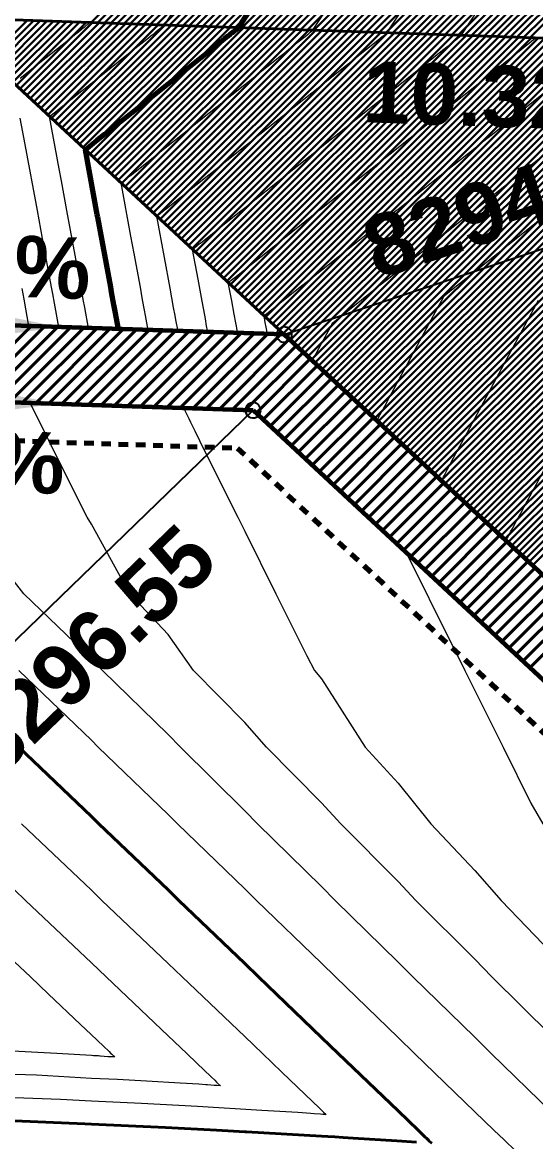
# Model space of a CAD drawing. Extents: x 2799052 to 2815686, y 1319509 to 1336143.
# Drawn here: x 2807509 to 2807515.69, y 1327789.5 to 1327804.1 of the extents above; entities that cross this region are included whole.
import ezdxf

# ---------------------------------------------------------------- set-up
doc = ezdxf.new("R2010")
doc.units = 0
doc.header["$LTSCALE"] = 0.5
doc.header["$MEASUREMENT"] = 0
doc.linetypes.add('HIDDEN', pattern=[0.375, 0.25, -0.125])
for name, color, linetype, lineweight in [('C-PRKG-CONC', 2, 'Continuous', 40), ('C-Road-Asph-Hach', 110, 'Continuous', 30), ('C-Strm-Foun-Dran', 6, 'HIDDEN', 70), ('C-Topo-Cont-10th', 8, 'Continuous', 13), ('C-TOPO-CONT-1FT', 7, 'Continuous', 40), ('C-TOPO-CONT-5FT', 6, 'Continuous', 70), ('C-TOPO-SLOP', 1, 'Continuous', 25), ('C-TOPO-SPOT', 2, 'Continuous', 25), ('C-WALL', 6, 'Continuous', 60), ('C-Wall-Hach', 130, 'Continuous', 40)]:
    doc.layers.add(name, color=color, linetype=linetype, lineweight=lineweight)
doc.layers.add('C-Road-Asph-Hach-Bdry', color=64, linetype='Continuous', lineweight=25, plot=False)
doc.layers.add('C-TOPO-USER', color=40, linetype='Continuous')
doc.styles.add('Swiss 721 BT', font='swissb.ttf', dxfattribs={"height": 2})

msp = doc.modelspace()

# ---------------------------------------------------------------- linework, layer by layer
at = {"color": 0, "linetype": 'ByBlock'}
for centre, start, end in [((2807512.411, 1327800.026, 8294.443), 316.3162, 136.3162), ((2807512.411, 1327800.026, 8294.443), 136.3162, 316.3162), ((2807512.003, 1327799.039, 8296.555), 356.5536, 176.5536), ((2807512.003, 1327799.039, 8296.555), 176.5536, 356.5536)]:
    msp.add_arc(centre, 0.1, start, end, dxfattribs=at)
at = {"layer": 'C-PRKG-CONC'}
for p, q in [((2807526.593, 1327786.827), (2807507.963, 1327804.165)), ((2807507.963, 1327804.165), (2807522.998, 1327803.644))]:
    msp.add_line(p, q, dxfattribs=at)
at = {"layer": 'C-Road-Asph-Hach', "linetype": 'Continuous'}
for p, q in [((2807509.891, 1327804.098), (2807520.129, 1327814.337)), ((2807509.976, 1327804.095), (2807520.163, 1327814.282)), ((2807510.062, 1327804.092), (2807520.197, 1327814.227)), ((2807510.147, 1327804.09), (2807520.23, 1327814.173)), ((2807510.233, 1327804.087), (2807520.264, 1327814.118)), ((2807510.318, 1327804.084), (2807520.298, 1327814.063)), ((2807510.403, 1327804.081), (2807520.331, 1327814.008)), ((2807510.489, 1327804.078), (2807520.365, 1327813.954)), ((2807510.574, 1327804.075), (2807520.398, 1327813.899)), ((2807510.66, 1327804.072), (2807520.432, 1327813.844)), ((2807510.745, 1327804.069), (2807520.466, 1327813.789)), ((2807510.831, 1327804.066), (2807520.499, 1327813.735)), ((2807510.916, 1327804.063), (2807520.533, 1327813.68)), ((2807511.001, 1327804.06), (2807520.567, 1327813.625)), ((2807511.087, 1327804.057), (2807520.6, 1327813.57)), ((2807511.172, 1327804.054), (2807520.634, 1327813.516)), ((2807511.258, 1327804.051), (2807520.668, 1327813.461)), ((2807511.343, 1327804.048), (2807520.701, 1327813.406)), ((2807511.428, 1327804.045), (2807520.735, 1327813.351)), ((2807511.514, 1327804.042), (2807520.768, 1327813.297)), ((2807511.599, 1327804.039), (2807520.802, 1327813.242)), ((2807511.685, 1327804.036), (2807520.836, 1327813.187)), ((2807511.77, 1327804.033), (2807520.869, 1327813.132)), ((2807511.856, 1327804.03), (2807520.903, 1327813.078)), ((2807511.941, 1327804.027), (2807520.937, 1327813.023)), ((2807512.026, 1327804.024), (2807520.97, 1327812.968)), ((2807512.112, 1327804.021), (2807521.004, 1327812.913)), ((2807512.197, 1327804.018), (2807521.038, 1327812.859)), ((2807512.283, 1327804.015), (2807521.071, 1327812.804)), ((2807512.368, 1327804.012), (2807521.105, 1327812.749)), ((2807512.454, 1327804.01), (2807521.139, 1327812.694)), ((2807512.539, 1327804.007), (2807521.172, 1327812.64)), ((2807512.624, 1327804.004), (2807521.206, 1327812.585)), ((2807512.71, 1327804.001), (2807521.239, 1327812.53)), ((2807512.795, 1327803.998), (2807521.273, 1327812.475)), ((2807512.881, 1327803.995), (2807521.307, 1327812.421)), ((2807512.966, 1327803.992), (2807521.34, 1327812.366)), ((2807513.052, 1327803.989), (2807521.374, 1327812.311)), ((2807513.137, 1327803.986), (2807521.408, 1327812.256)), ((2807513.222, 1327803.983), (2807521.441, 1327812.202)), ((2807513.308, 1327803.98), (2807521.475, 1327812.147)), ((2807513.393, 1327803.977), (2807521.509, 1327812.092)), ((2807513.479, 1327803.974), (2807521.542, 1327812.037)), ((2807513.564, 1327803.971), (2807521.576, 1327811.983)), ((2807513.65, 1327803.968), (2807521.609, 1327811.928)), ((2807513.735, 1327803.965), (2807521.643, 1327811.873)), ((2807513.82, 1327803.962), (2807521.677, 1327811.818)), ((2807513.906, 1327803.959), (2807521.71, 1327811.764)), ((2807513.991, 1327803.956), (2807521.744, 1327811.709)), ((2807514.077, 1327803.953), (2807521.778, 1327811.654)), ((2807514.162, 1327803.95), (2807521.811, 1327811.599)), ((2807514.248, 1327803.947), (2807521.845, 1327811.545)), ((2807514.333, 1327803.944), (2807521.879, 1327811.49)), ((2807514.418, 1327803.941), (2807521.912, 1327811.435)), ((2807514.504, 1327803.938), (2807521.946, 1327811.38)), ((2807514.589, 1327803.935), (2807521.98, 1327811.326)), ((2807514.675, 1327803.932), (2807522.013, 1327811.271)), ((2807514.76, 1327803.93), (2807522.047, 1327811.216)), ((2807514.846, 1327803.927), (2807522.08, 1327811.161)), ((2807514.931, 1327803.924), (2807522.114, 1327811.107)), ((2807515.016, 1327803.921), (2807522.148, 1327811.052)), ((2807515.102, 1327803.918), (2807522.181, 1327810.997)), ((2807515.187, 1327803.915), (2807522.215, 1327810.942)), ((2807515.273, 1327803.912), (2807522.249, 1327810.888)), ((2807515.358, 1327803.909), (2807522.282, 1327810.833)), ((2807515.443, 1327803.906), (2807522.316, 1327810.778)), ((2807515.529, 1327803.903), (2807522.35, 1327810.723)), ((2807515.614, 1327803.9), (2807522.383, 1327810.669)), ((2807508.55, 1327803.619), (2807509.058, 1327804.127)), ((2807508.596, 1327803.577), (2807509.144, 1327804.124)), ((2807508.642, 1327803.534), (2807509.229, 1327804.121)), ((2807508.687, 1327803.491), (2807509.314, 1327804.118)), ((2807508.733, 1327803.449), (2807509.4, 1327804.115)), ((2807508.779, 1327803.406), (2807509.485, 1327804.112)), ((2807508.825, 1327803.364), (2807509.571, 1327804.109)), ((2807508.871, 1327803.321), (2807509.656, 1327804.107)), ((2807508.916, 1327803.278), (2807509.741, 1327804.104)), ((2807508.962, 1327803.236), (2807509.827, 1327804.101)), ((2807509.008, 1327803.193), (2807509.912, 1327804.098)), ((2807509.054, 1327803.151), (2807509.998, 1327804.095)), ((2807509.099, 1327803.108), (2807510.083, 1327804.092)), ((2807509.145, 1327803.065), (2807510.169, 1327804.089)), ((2807509.191, 1327803.023), (2807510.254, 1327804.086)), ((2807509.237, 1327802.98), (2807510.339, 1327804.083)), ((2807509.283, 1327802.938), (2807510.425, 1327804.08)), ((2807509.328, 1327802.895), (2807510.51, 1327804.077)), ((2807509.374, 1327802.852), (2807510.596, 1327804.074)), ((2807509.42, 1327802.81), (2807510.681, 1327804.071)), ((2807509.466, 1327802.767), (2807510.767, 1327804.068)), ((2807509.512, 1327802.725), (2807510.852, 1327804.065)), ((2807509.557, 1327802.682), (2807510.937, 1327804.062)), ((2807509.603, 1327802.639), (2807511.023, 1327804.059)), ((2807509.649, 1327802.597), (2807511.108, 1327804.056)), ((2807509.695, 1327802.554), (2807511.194, 1327804.053)), ((2807509.74, 1327802.512), (2807511.279, 1327804.05)), ((2807509.786, 1327802.469), (2807511.365, 1327804.047)), ((2807509.832, 1327802.426), (2807511.45, 1327804.044)), ((2807509.878, 1327802.384), (2807511.535, 1327804.041)), ((2807509.924, 1327802.341), (2807511.621, 1327804.038)), ((2807509.969, 1327802.298), (2807511.706, 1327804.035)), ((2807510.015, 1327802.256), (2807511.792, 1327804.032)), ((2807510.061, 1327802.213), (2807511.877, 1327804.029)), ((2807510.107, 1327802.171), (2807511.963, 1327804.027)), ((2807510.152, 1327802.128), (2807512.048, 1327804.024)), ((2807510.198, 1327802.085), (2807512.133, 1327804.021)), ((2807510.244, 1327802.043), (2807512.219, 1327804.018)), ((2807510.29, 1327802), (2807512.304, 1327804.015)), ((2807510.336, 1327801.958), (2807512.39, 1327804.012)), ((2807510.381, 1327801.915), (2807512.475, 1327804.009)), ((2807510.427, 1327801.872), (2807512.561, 1327804.006)), ((2807510.473, 1327801.83), (2807512.646, 1327804.003)), ((2807510.519, 1327801.787), (2807512.731, 1327804)), ((2807510.564, 1327801.745), (2807512.817, 1327803.997)), ((2807510.61, 1327801.702), (2807512.902, 1327803.994)), ((2807510.656, 1327801.659), (2807512.988, 1327803.991)), ((2807510.702, 1327801.617), (2807513.073, 1327803.988)), ((2807510.748, 1327801.574), (2807513.158, 1327803.985)), ((2807510.793, 1327801.532), (2807513.244, 1327803.982)), ((2807510.839, 1327801.489), (2807513.329, 1327803.979)), ((2807510.885, 1327801.446), (2807513.415, 1327803.976)), ((2807510.931, 1327801.404), (2807513.5, 1327803.973)), ((2807510.977, 1327801.361), (2807513.586, 1327803.97)), ((2807511.022, 1327801.319), (2807513.671, 1327803.967)), ((2807511.068, 1327801.276), (2807513.756, 1327803.964)), ((2807511.114, 1327801.233), (2807513.842, 1327803.961)), ((2807511.16, 1327801.191), (2807513.927, 1327803.958)), ((2807511.205, 1327801.148), (2807514.013, 1327803.955)), ((2807511.251, 1327801.105), (2807514.098, 1327803.952)), ((2807511.297, 1327801.063), (2807514.184, 1327803.95)), ((2807511.343, 1327801.02), (2807514.269, 1327803.947)), ((2807511.389, 1327800.978), (2807514.354, 1327803.944)), ((2807511.434, 1327800.935), (2807514.44, 1327803.941)), ((2807511.48, 1327800.892), (2807514.525, 1327803.938)), ((2807511.526, 1327800.85), (2807514.611, 1327803.935)), ((2807511.572, 1327800.807), (2807514.696, 1327803.932)), ((2807511.617, 1327800.765), (2807514.782, 1327803.929)), ((2807511.663, 1327800.722), (2807514.867, 1327803.926)), ((2807511.709, 1327800.679), (2807514.952, 1327803.923)), ((2807511.755, 1327800.637), (2807515.038, 1327803.92)), ((2807511.801, 1327800.594), (2807515.123, 1327803.917)), ((2807514.504, 1327803.938), (2807514.504, 1327803.938)), ((2807511.846, 1327800.552), (2807515.209, 1327803.914)), ((2807511.892, 1327800.509), (2807515.294, 1327803.911)), ((2807511.938, 1327800.466), (2807515.38, 1327803.908)), ((2807511.984, 1327800.424), (2807515.465, 1327803.905)), ((2807512.029, 1327800.381), (2807515.55, 1327803.902)), ((2807512.075, 1327800.339), (2807515.636, 1327803.899)), ((2807512.121, 1327800.296), (2807515.721, 1327803.896)), ((2807512.167, 1327800.253), (2807515.807, 1327803.893)), ((2807512.213, 1327800.211), (2807515.892, 1327803.89)), ((2807512.258, 1327800.168), (2807515.978, 1327803.887)), ((2807512.304, 1327800.126), (2807516.063, 1327803.884)), ((2807512.35, 1327800.083), (2807516.148, 1327803.881)), ((2807512.396, 1327800.04), (2807516.234, 1327803.878)), ((2807512.442, 1327799.998), (2807516.319, 1327803.875)), ((2807512.487, 1327799.955), (2807516.405, 1327803.872)), ((2807512.533, 1327799.912), (2807516.49, 1327803.87)), ((2807512.579, 1327799.87), (2807516.576, 1327803.867)), ((2807512.625, 1327799.827), (2807516.661, 1327803.864)), ((2807512.67, 1327799.785), (2807516.746, 1327803.861)), ((2807512.716, 1327799.742), (2807516.832, 1327803.858)), ((2807512.762, 1327799.699), (2807516.917, 1327803.855)), ((2807512.808, 1327799.657), (2807517.003, 1327803.852)), ((2807512.854, 1327799.614), (2807517.088, 1327803.849)), ((2807512.899, 1327799.572), (2807517.173, 1327803.846)), ((2807512.945, 1327799.529), (2807517.259, 1327803.843)), ((2807512.991, 1327799.486), (2807517.344, 1327803.84)), ((2807513.037, 1327799.444), (2807517.43, 1327803.837)), ((2807513.082, 1327799.401), (2807517.515, 1327803.834)), ((2807513.128, 1327799.359), (2807517.601, 1327803.831)), ((2807513.174, 1327799.316), (2807517.686, 1327803.828)), ((2807513.22, 1327799.273), (2807517.771, 1327803.825)), ((2807513.266, 1327799.231), (2807517.857, 1327803.822)), ((2807513.311, 1327799.188), (2807517.942, 1327803.819)), ((2807513.357, 1327799.146), (2807518.028, 1327803.816)), ((2807513.403, 1327799.103), (2807518.113, 1327803.813)), ((2807513.449, 1327799.06), (2807518.199, 1327803.81)), ((2807513.494, 1327799.018), (2807518.284, 1327803.807)), ((2807513.54, 1327798.975), (2807518.369, 1327803.804)), ((2807513.586, 1327798.933), (2807518.455, 1327803.801)), ((2807513.632, 1327798.89), (2807518.54, 1327803.798)), ((2807513.678, 1327798.847), (2807518.626, 1327803.795)), ((2807513.723, 1327798.805), (2807518.711, 1327803.792)), ((2807513.769, 1327798.762), (2807518.797, 1327803.79)), ((2807513.815, 1327798.719), (2807518.882, 1327803.787)), ((2807513.861, 1327798.677), (2807518.967, 1327803.784)), ((2807513.907, 1327798.634), (2807519.053, 1327803.781)), ((2807513.952, 1327798.592), (2807519.138, 1327803.778)), ((2807513.998, 1327798.549), (2807519.224, 1327803.775)), ((2807514.044, 1327798.506), (2807519.309, 1327803.772)), ((2807514.09, 1327798.464), (2807519.395, 1327803.769)), ((2807514.135, 1327798.421), (2807519.48, 1327803.766)), ((2807514.181, 1327798.379), (2807519.565, 1327803.763)), ((2807514.227, 1327798.336), (2807519.651, 1327803.76)), ((2807514.273, 1327798.293), (2807519.736, 1327803.757)), ((2807514.319, 1327798.251), (2807519.822, 1327803.754)), ((2807514.364, 1327798.208), (2807519.907, 1327803.751)), ((2807514.41, 1327798.166), (2807519.993, 1327803.748)), ((2807514.456, 1327798.123), (2807520.078, 1327803.745)), ((2807514.502, 1327798.08), (2807520.163, 1327803.742)), ((2807514.547, 1327798.038), (2807520.249, 1327803.739)), ((2807514.593, 1327797.995), (2807520.334, 1327803.736)), ((2807514.639, 1327797.953), (2807520.42, 1327803.733)), ((2807514.685, 1327797.91), (2807520.505, 1327803.73)), ((2807514.731, 1327797.867), (2807520.591, 1327803.727)), ((2807514.776, 1327797.825), (2807520.676, 1327803.724)), ((2807514.822, 1327797.782), (2807520.761, 1327803.721)), ((2807514.868, 1327797.74), (2807520.847, 1327803.718)), ((2807514.914, 1327797.697), (2807520.932, 1327803.715)), ((2807514.959, 1327797.654), (2807521.018, 1327803.712)), ((2807515.005, 1327797.612), (2807521.103, 1327803.71)), ((2807515.051, 1327797.569), (2807521.188, 1327803.707)), ((2807515.097, 1327797.526), (2807521.274, 1327803.704)), ((2807515.143, 1327797.484), (2807521.359, 1327803.701)), ((2807515.188, 1327797.441), (2807521.445, 1327803.698)), ((2807515.234, 1327797.399), (2807521.53, 1327803.695)), ((2807515.28, 1327797.356), (2807521.616, 1327803.692)), ((2807515.326, 1327797.313), (2807521.701, 1327803.689)), ((2807515.372, 1327797.271), (2807521.786, 1327803.686)), ((2807515.417, 1327797.228), (2807521.872, 1327803.683)), ((2807515.463, 1327797.186), (2807521.957, 1327803.68)), ((2807515.509, 1327797.143), (2807522.043, 1327803.677)), ((2807515.555, 1327797.1), (2807522.128, 1327803.674)), ((2807515.6, 1327797.058), (2807522.214, 1327803.671)), ((2807515.646, 1327797.015), (2807522.299, 1327803.668)), ((2807510.931, 1327801.404), (2807510.931, 1327801.404)), ((2807513.861, 1327798.677), (2807513.861, 1327798.677))]:
    msp.add_line(p, q, dxfattribs=at)
at = {"layer": 'C-Road-Asph-Hach-Bdry'}
for p, q in [((2807544.894, 1327769.795), (2807507.963, 1327804.165)), ((2807507.963, 1327804.165), (2807522.998, 1327803.644)), ((2807507.963, 1327804.165), (2807522.998, 1327803.644))]:
    msp.add_line(p, q, dxfattribs=at)
msp.add_circle((2807368.688, 1327825.522), 8317.007, dxfattribs=at)
at = {"layer": 'C-Strm-Foun-Dran'}
for p, q in [((2807504.854, 1327798.779), (2807511.8, 1327798.546)), ((2807511.8, 1327798.546), (2807546.434, 1327766.313))]:
    msp.add_line(p, q, dxfattribs=at)
at = {"layer": 'C-Topo-Cont-10th'}
for points, elevation in [([(2807510.636, 1327800.086), (2807510.602, 1327800.274), (2807510.588, 1327800.346), (2807510.564, 1327800.479), (2807510.534, 1327800.644), (2807510.452, 1327801.086), (2807510.411, 1327801.312), (2807510.283, 1327802.007), (2807510.381, 1327802.085), (2807510.421, 1327802.117), (2807510.895, 1327802.495), (2807510.978, 1327802.561), (2807511.082, 1327802.644), (2807511.535, 1327803.004), (2807511.895, 1327803.291), (2807512.091, 1327803.447), (2807512.337, 1327803.644), (2807512.403, 1327803.696), (2807512.492, 1327803.767), (2807512.558, 1327803.819), (2807512.609, 1327803.86), (2807512.649, 1327803.892), (2807512.681, 1327803.917), (2807512.708, 1327803.939), (2807512.73, 1327803.957), (2807512.75, 1327803.972), (2807512.766, 1327803.985), (2807512.781, 1327803.997), (2807512.782, 1327803.998), (2807512.788, 1327804.007), (2807513.125, 1327804.521)], 8294.9), ([(2807511.025, 1327800.073), (2807510.998, 1327800.219), (2807510.988, 1327800.276), (2807510.968, 1327800.38), (2807510.922, 1327800.633), (2807510.849, 1327801.031), (2807510.749, 1327801.573), (2807510.867, 1327801.667), (2807510.87, 1327801.669), (2807510.895, 1327801.689), (2807511.426, 1327802.113), (2807511.895, 1327802.486), (2807511.983, 1327802.556), (2807512.093, 1327802.644), (2807512.539, 1327802.999), (2807512.895, 1327803.283), (2807513.096, 1327803.443), (2807513.348, 1327803.644), (2807513.402, 1327803.687), (2807513.481, 1327803.75), (2807513.542, 1327803.798), (2807513.59, 1327803.837), (2807513.629, 1327803.868), (2807513.661, 1327803.893), (2807513.688, 1327803.915), (2807513.711, 1327803.933), (2807513.731, 1327803.949), (2807513.749, 1327803.963), (2807513.751, 1327803.965), (2807513.757, 1327803.976), (2807514.162, 1327804.593)], 8294.8), ([(2807511.414, 1327800.06), (2807511.394, 1327800.165), (2807511.387, 1327800.206), (2807511.373, 1327800.281), (2807511.339, 1327800.463), (2807511.287, 1327800.749), (2807511.215, 1327801.139), (2807511.302, 1327801.209), (2807511.318, 1327801.221), (2807511.848, 1327801.644), (2807511.874, 1327801.664), (2807511.895, 1327801.681), (2807512.431, 1327802.108), (2807512.895, 1327802.478), (2807512.987, 1327802.551), (2807513.103, 1327802.644), (2807513.544, 1327802.995), (2807513.895, 1327803.275), (2807514.1, 1327803.438), (2807514.358, 1327803.644), (2807514.405, 1327803.681), (2807514.475, 1327803.737), (2807514.531, 1327803.782), (2807514.577, 1327803.818), (2807514.615, 1327803.848), (2807514.646, 1327803.873), (2807514.673, 1327803.895), (2807514.696, 1327803.913), (2807514.717, 1327803.929), (2807514.719, 1327803.931), (2807514.727, 1327803.944), (2807515.166, 1327804.614)], 8294.7), ([(2807509.859, 1327800.112), (2807509.809, 1327800.382), (2807509.79, 1327800.486), (2807509.761, 1327800.644), (2807509.731, 1327800.808), (2807509.577, 1327801.644), (2807509.505, 1327802.033), (2807509.477, 1327802.19), (2807509.351, 1327802.874), (2807509.41, 1327802.921), (2807509.476, 1327802.974), (2807509.525, 1327803.013), (2807509.895, 1327803.308), (2807510.082, 1327803.457), (2807510.316, 1327803.644), (2807510.422, 1327803.728), (2807510.542, 1327803.823), (2807510.619, 1327803.884), (2807510.672, 1327803.927), (2807510.712, 1327803.958), (2807510.742, 1327803.983), (2807510.766, 1327804.002), (2807510.785, 1327804.017), (2807510.801, 1327804.03), (2807510.815, 1327804.041), (2807510.826, 1327804.05), (2807510.836, 1327804.058), (2807510.845, 1327804.065), (2807510.846, 1327804.065), (2807510.849, 1327804.071), (2807511.051, 1327804.378)], 8295.1), ([(2807508.968, 1327803.374), (2807509.077, 1327803.461), (2807509.306, 1327803.644), (2807509.455, 1327803.762), (2807509.596, 1327803.875), (2807509.676, 1327803.938), (2807509.727, 1327803.979), (2807509.762, 1327804.007), (2807509.788, 1327804.028), (2807509.808, 1327804.044), (2807509.824, 1327804.057), (2807509.837, 1327804.067), (2807509.848, 1327804.075), (2807509.857, 1327804.082), (2807509.864, 1327804.089), (2807509.871, 1327804.094), (2807509.877, 1327804.098), (2807509.877, 1327804.099), (2807509.88, 1327804.103)], 8295.2), ([(2807511.802, 1327800.047), (2807511.79, 1327800.111), (2807511.786, 1327800.136), (2807511.777, 1327800.182), (2807511.757, 1327800.293), (2807511.725, 1327800.467), (2807511.681, 1327800.706), (2807511.734, 1327800.748), (2807511.766, 1327800.773), (2807511.895, 1327800.876), (2807512.322, 1327801.216), (2807512.858, 1327801.644), (2807512.879, 1327801.66), (2807512.895, 1327801.673), (2807513.435, 1327802.103), (2807513.895, 1327802.47), (2807513.992, 1327802.547), (2807514.113, 1327802.644), (2807514.548, 1327802.99), (2807514.895, 1327803.266), (2807515.105, 1327803.434), (2807515.369, 1327803.644), (2807515.409, 1327803.676), (2807515.473, 1327803.727), (2807515.525, 1327803.768), (2807515.568, 1327803.802), (2807515.604, 1327803.831), (2807515.635, 1327803.856), (2807515.662, 1327803.877), (2807515.685, 1327803.895), (2807515.687, 1327803.897), (2807515.696, 1327803.912)], 8294.6), ([(2807512.191, 1327800.034), (2807512.187, 1327800.057), (2807512.185, 1327800.066), (2807512.182, 1327800.082), (2807512.174, 1327800.123), (2807512.163, 1327800.186), (2807512.147, 1327800.272), (2807512.166, 1327800.287), (2807512.182, 1327800.3), (2807512.614, 1327800.644), (2807512.77, 1327800.768), (2807512.895, 1327800.868), (2807513.327, 1327801.212), (2807513.869, 1327801.644), (2807513.883, 1327801.655), (2807513.895, 1327801.664), (2807514.44, 1327802.099), (2807514.895, 1327802.461), (2807514.997, 1327802.542), (2807515.124, 1327802.644), (2807515.553, 1327802.986), (2807515.895, 1327803.258)], 8294.5), ([(2807509.47, 1327800.125), (2807509.413, 1327800.436), (2807509.391, 1327800.557), (2807509.375, 1327800.644), (2807509.258, 1327801.281), (2807509.191, 1327801.644), (2807509.032, 1327802.506), (2807508.968, 1327802.853)], 8295.2), ([(2807512.776, 1327799.686), (2807512.781, 1327799.695), (2807512.782, 1327799.698), (2807512.795, 1327799.722), (2807512.892, 1327799.902), (2807513.017, 1327800.134), (2807513.031, 1327800.16), (2807513.041, 1327800.179), (2807513.048, 1327800.185), (2807513.328, 1327800.408), (2807513.624, 1327800.644), (2807513.775, 1327800.764), (2807513.895, 1327800.859), (2807514.331, 1327801.207), (2807514.879, 1327801.644), (2807514.888, 1327801.651), (2807514.895, 1327801.656), (2807515.445, 1327802.094), (2807515.895, 1327802.453)], 8294.4), ([(2807513.617, 1327798.903), (2807513.633, 1327798.932), (2807513.638, 1327798.942), (2807513.653, 1327798.97), (2807513.657, 1327798.977), (2807513.662, 1327798.986), (2807513.669, 1327798.999), (2807513.679, 1327799.017), (2807513.694, 1327799.045), (2807513.72, 1327799.094), (2807513.778, 1327799.202), (2807513.974, 1327799.565), (2807514.016, 1327799.644), (2807514.061, 1327799.726), (2807514.413, 1327800.381), (2807514.461, 1327800.469), (2807514.494, 1327800.532), (2807514.517, 1327800.55), (2807514.635, 1327800.644), (2807514.78, 1327800.759), (2807514.895, 1327800.851), (2807515.89, 1327801.644)], 8294.3), ([(2807509.082, 1327800.138), (2807509.017, 1327800.49), (2807508.992, 1327800.627)], 8295.3), ([(2807514.459, 1327798.12), (2807514.485, 1327798.17), (2807514.494, 1327798.185), (2807514.507, 1327798.21), (2807514.516, 1327798.226), (2807514.526, 1327798.245), (2807514.541, 1327798.272), (2807514.561, 1327798.311), (2807514.593, 1327798.37), (2807514.649, 1327798.474), (2807514.773, 1327798.704), (2807514.795, 1327798.744), (2807514.895, 1327798.93), (2807515.145, 1327799.394), (2807515.279, 1327799.644), (2807515.727, 1327800.476)], 8294.2), ([(2807517.895, 1327788.905), (2807517.135, 1327789.644), (2807516.895, 1327789.884), (2807516.121, 1327790.644), (2807515.895, 1327790.874), (2807515.118, 1327791.644), (2807514.895, 1327791.875), (2807514.128, 1327792.644), (2807513.895, 1327792.889), (2807513.15, 1327793.644), (2807512.895, 1327793.916), (2807512.18, 1327794.644), (2807511.895, 1327794.964), (2807511.227, 1327795.644), (2807510.895, 1327796.115), (2807510.396, 1327796.644), (2807509.895, 1327797.553), (2807509.839, 1327797.644), (2807509.784, 1327797.755), (2807509.342, 1327798.644), (2807509.315, 1327798.697), (2807509.096, 1327799.137)], 8296.7), ([(2807511.095, 1327799.07), (2807511.164, 1327798.932), (2807511.187, 1327798.886), (2807511.245, 1327798.769), (2807511.307, 1327798.644), (2807511.715, 1327797.823), (2807511.805, 1327797.644), (2807511.895, 1327797.462), (2807512.302, 1327796.644), (2807512.705, 1327795.833), (2807512.805, 1327795.644), (2807512.895, 1327795.535), (2807513.465, 1327794.644), (2807513.895, 1327794.175), (2807514.321, 1327793.644), (2807514.895, 1327793.033), (2807515.238, 1327792.644), (2807515.895, 1327791.959), (2807516.182, 1327791.644), (2807516.895, 1327790.918), (2807517.152, 1327790.644), (2807517.895, 1327789.901), (2807518.144, 1327789.644), (2807518.895, 1327788.905)], 8296.6), ([(2807515.3, 1327797.337), (2807515.338, 1327797.407), (2807515.35, 1327797.429), (2807515.362, 1327797.451), (2807515.374, 1327797.474), (2807515.39, 1327797.505), (2807515.413, 1327797.546), (2807515.444, 1327797.604), (2807515.493, 1327797.695), (2807515.579, 1327797.854), (2807515.616, 1327797.923), (2807515.895, 1327798.442)], 8294.1), ([(2807514.001, 1327797.181), (2807514.013, 1327797.156), (2807514.583, 1327796.01), (2807514.637, 1327795.902), (2807514.765, 1327795.644), (2807514.895, 1327795.383), (2807515.263, 1327794.644), (2807515.627, 1327793.912), (2807515.782, 1327793.644), (2807515.895, 1327793.508), (2807516.487, 1327792.644), (2807516.895, 1327792.185), (2807517.329, 1327791.644), (2807517.895, 1327791.033), (2807518.23, 1327790.644), (2807518.895, 1327789.955), (2807519.177, 1327789.644), (2807519.895, 1327788.921)], 8296.5), ([(2807516.393, 1327789.395), (2807516.137, 1327789.644), (2807515.895, 1327789.881), (2807515.11, 1327790.644), (2807514.895, 1327790.857), (2807514.089, 1327791.644), (2807513.895, 1327791.838), (2807513.074, 1327792.644), (2807512.895, 1327792.824), (2807512.063, 1327793.644), (2807511.895, 1327793.814), (2807511.056, 1327794.644), (2807510.895, 1327794.806), (2807510.042, 1327795.644), (2807509.895, 1327795.796), (2807509.015, 1327796.644), (2807508.895, 1327796.802)], 8296.8), ([(2807515.583, 1327789.222), (2807515.276, 1327789.517), (2807515.145, 1327789.644), (2807514.895, 1327789.886), (2807514.109, 1327790.644), (2807513.895, 1327790.853), (2807513.077, 1327791.644), (2807512.895, 1327791.822), (2807512.047, 1327792.644), (2807511.895, 1327792.793), (2807511.017, 1327793.644), (2807510.895, 1327793.765), (2807509.986, 1327794.644), (2807509.895, 1327794.733), (2807508.951, 1327795.644)], 8296.9), ([(2807508.983, 1327793.644), (2807509.895, 1327792.776), (2807510.033, 1327792.644), (2807510.895, 1327791.821), (2807511.079, 1327791.644), (2807511.895, 1327790.865), (2807512.125, 1327790.644), (2807512.377, 1327790.403), (2807512.783, 1327790.014), (2807512.863, 1327789.939), (2807512.883, 1327789.92), (2807512.91, 1327789.892), (2807512.921, 1327789.881), (2807512.956, 1327789.85), (2807512.913, 1327789.851), (2807512.881, 1327789.853), (2807512.802, 1327789.859), (2807512.759, 1327789.862), (2807512.587, 1327789.874), (2807512.116, 1327789.903), (2807511.277, 1327789.953), (2807510.547, 1327789.991), (2807509.895, 1327790.022), (2807509.494, 1327790.044), (2807508.895, 1327790.068)], 8297.1), ([(2807508.895, 1327792.779), (2807509.037, 1327792.644), (2807509.895, 1327791.829), (2807510.089, 1327791.644), (2807510.895, 1327790.877), (2807511.139, 1327790.644), (2807511.27, 1327790.518), (2807511.457, 1327790.34), (2807511.505, 1327790.296), (2807511.528, 1327790.272), (2807511.54, 1327790.259), (2807511.579, 1327790.225), (2807511.532, 1327790.226), (2807511.496, 1327790.228), (2807511.409, 1327790.235), (2807511.386, 1327790.237), (2807511.297, 1327790.243), (2807511.051, 1327790.258), (2807510.614, 1327790.284), (2807510.235, 1327790.304), (2807509.895, 1327790.32), (2807509.178, 1327790.361), (2807508.895, 1327790.372)], 8297.2), ([(2807508.895, 1327791.84), (2807509.102, 1327791.644), (2807509.331, 1327791.425), (2807509.755, 1327791.024), (2807509.892, 1327790.894), (2807510.052, 1327790.742), (2807510.126, 1327790.671), (2807510.146, 1327790.651), (2807510.16, 1327790.638), (2807510.202, 1327790.6), (2807510.15, 1327790.601), (2807510.111, 1327790.604), (2807510.015, 1327790.611), (2807510.013, 1327790.611), (2807510.006, 1327790.612), (2807509.987, 1327790.613), (2807509.952, 1327790.615), (2807509.922, 1327790.617), (2807509.895, 1327790.618), (2807509.444, 1327790.644), (2807508.783, 1327790.681)], 8297.3)]:
    msp.add_lwpolyline(points, dxfattribs=dict(at, elevation=elevation))
at = {"layer": 'C-TOPO-CONT-1FT', "elevation": 8297}
for points in [[(2807508.949, 1327794.644), (2807509.895, 1327793.739), (2807509.994, 1327793.644), (2807510.895, 1327792.779), (2807511.035, 1327792.644), (2807511.895, 1327791.818), (2807512.075, 1327791.644), (2807512.895, 1327790.856), (2807513.115, 1327790.644), (2807513.895, 1327789.896), (2807514.157, 1327789.644), (2807514.249, 1327789.555), (2807514.263, 1327789.542), (2807514.292, 1327789.513), (2807514.302, 1327789.502), (2807514.333, 1327789.475)], [(2807514.133, 1327789.488), (2807513.878, 1327789.506), (2807513.307, 1327789.541), (2807513.178, 1327789.549), (2807513.071, 1327789.556), (2807512.978, 1327789.561), (2807512.895, 1327789.565), (2807511.916, 1327789.623), (2807511.895, 1327789.624), (2807511.525, 1327789.644), (2807510.86, 1327789.679), (2807509.895, 1327789.723), (2807509.81, 1327789.728), (2807508.895, 1327789.765)]]:
    msp.add_lwpolyline(points, dxfattribs=at)
at = {"layer": 'C-TOPO-CONT-5FT', "elevation": 8295}
msp.add_lwpolyline([(2807510.248, 1327800.099), (2807510.206, 1327800.328), (2807510.189, 1327800.416), (2807510.159, 1327800.579), (2807510.147, 1327800.644), (2807509.979, 1327801.56), (2807509.973, 1327801.594), (2807509.817, 1327802.44), (2807509.896, 1327802.503), (2807509.973, 1327802.565), (2807510.072, 1327802.644), (2807510.53, 1327803.009), (2807510.895, 1327803.3), (2807511.087, 1327803.452), (2807511.327, 1327803.644), (2807511.408, 1327803.708), (2807511.511, 1327803.79), (2807511.582, 1327803.847), (2807511.635, 1327803.889), (2807511.675, 1327803.921), (2807511.707, 1327803.947), (2807511.733, 1327803.967), (2807511.754, 1327803.984), (2807511.773, 1327803.999), (2807511.788, 1327804.011), (2807511.801, 1327804.022), (2807511.813, 1327804.031), (2807511.814, 1327804.032), (2807511.819, 1327804.039), (2807512.088, 1327804.45)], dxfattribs=at)
at = {"layer": 'C-TOPO-SLOP', "linetype": 'Continuous'}
msp.add_line((2807516.04, 1327803.885), (2807514.441, 1327803.941), dxfattribs=at)
at = {"layer": 'C-TOPO-SLOP', "linetype": 'Continuous', "lineweight": 25}
for points in [[(2807508.597, 1327800.304), (2807509.491, 1327800.124), (2807508.587, 1327800.004)], [(2807508.551, 1327799.305), (2807509.446, 1327799.125), (2807508.541, 1327799.005)]]:
    msp.add_solid(points, dxfattribs=at)
at = {"layer": 'C-TOPO-SPOT', "color": 2, "linetype": 'Continuous', "lineweight": 25}
for p, q in [((2807512.411, 1327800.026, 8294.443), (2807518.575, 1327802.08, 8294.632)), ((2807512.003, 1327799.039, 8296.555), (2807508.056, 1327795.215, 8296.745))]:
    msp.add_line(p, q, dxfattribs=at)
at = {"layer": 'C-TOPO-USER'}
for points, elevation in [([(2807510.248, 1327800.099), (2807510.206, 1327800.328), (2807510.189, 1327800.416), (2807510.159, 1327800.579), (2807510.147, 1327800.644), (2807509.979, 1327801.56), (2807509.973, 1327801.594), (2807509.817, 1327802.44), (2807509.896, 1327802.503), (2807509.973, 1327802.565), (2807510.072, 1327802.644), (2807510.53, 1327803.009), (2807510.895, 1327803.3), (2807511.087, 1327803.452), (2807511.327, 1327803.644), (2807511.408, 1327803.708), (2807511.511, 1327803.79), (2807511.582, 1327803.847), (2807511.635, 1327803.889), (2807511.675, 1327803.921), (2807511.707, 1327803.947), (2807511.733, 1327803.967), (2807511.754, 1327803.984), (2807511.773, 1327803.999), (2807511.788, 1327804.011), (2807511.801, 1327804.022), (2807511.813, 1327804.031), (2807511.814, 1327804.032), (2807511.819, 1327804.039), (2807512.088, 1327804.45)], 8295), ([(2807508.949, 1327794.644), (2807509.895, 1327793.739), (2807509.994, 1327793.644), (2807510.895, 1327792.779), (2807511.035, 1327792.644), (2807511.895, 1327791.818), (2807512.075, 1327791.644), (2807512.895, 1327790.856), (2807513.115, 1327790.644), (2807513.895, 1327789.896), (2807514.157, 1327789.644), (2807514.249, 1327789.555), (2807514.263, 1327789.542), (2807514.292, 1327789.513), (2807514.302, 1327789.502), (2807514.333, 1327789.475)], 8297), ([(2807514.133, 1327789.488), (2807513.878, 1327789.506), (2807513.307, 1327789.541), (2807513.178, 1327789.549), (2807513.071, 1327789.556), (2807512.978, 1327789.561), (2807512.895, 1327789.565), (2807511.916, 1327789.623), (2807511.895, 1327789.624), (2807511.525, 1327789.644), (2807510.86, 1327789.679), (2807509.895, 1327789.723), (2807509.81, 1327789.728), (2807508.895, 1327789.765)], 8297)]:
    msp.add_lwpolyline(points, dxfattribs=dict(at, elevation=elevation))
at = {"layer": 'C-WALL'}
for p, q in [((2807512.411, 1327800.026), (2807504.738, 1327800.284)), ((2807548.554, 1327766.389), (2807512.411, 1327800.026)), ((2807504.738, 1327799.283), (2807512.003, 1327799.039)), ((2807512.003, 1327799.039), (2807547.141, 1327766.338))]:
    msp.add_line(p, q, dxfattribs=at)
at = {"layer": 'C-Wall-Hach', "linetype": 'Continuous'}
for p, q in [((2807508.143, 1327799.169), (2807509.111, 1327800.137)), ((2807508.314, 1327799.163), (2807509.282, 1327800.131)), ((2807508.485, 1327799.157), (2807509.453, 1327800.125)), ((2807508.656, 1327799.152), (2807509.625, 1327800.12)), ((2807508.827, 1327799.146), (2807509.796, 1327800.114)), ((2807508.998, 1327799.14), (2807509.967, 1327800.108)), ((2807509.17, 1327799.134), (2807510.138, 1327800.103)), ((2807509.341, 1327799.129), (2807510.309, 1327800.097)), ((2807509.512, 1327799.123), (2807510.48, 1327800.091)), ((2807509.683, 1327799.117), (2807510.651, 1327800.085)), ((2807509.854, 1327799.112), (2807510.822, 1327800.08)), ((2807510.025, 1327799.106), (2807510.993, 1327800.074)), ((2807510.196, 1327799.1), (2807511.164, 1327800.068)), ((2807510.367, 1327799.094), (2807511.335, 1327800.062)), ((2807510.538, 1327799.089), (2807511.506, 1327800.057)), ((2807510.709, 1327799.083), (2807511.677, 1327800.051)), ((2807510.88, 1327799.077), (2807511.848, 1327800.045)), ((2807511.051, 1327799.071), (2807512.019, 1327800.039)), ((2807511.222, 1327799.066), (2807512.19, 1327800.034)), ((2807511.393, 1327799.06), (2807512.361, 1327800.028)), ((2807511.564, 1327799.054), (2807512.476, 1327799.966)), ((2807511.735, 1327799.048), (2807512.567, 1327799.881)), ((2807511.906, 1327799.043), (2807512.659, 1327799.795)), ((2807512.043, 1327799.003), (2807512.75, 1327799.71)), ((2807512.134, 1327798.917), (2807512.842, 1327799.625)), ((2807512.226, 1327798.832), (2807512.934, 1327799.54)), ((2807512.318, 1327798.747), (2807513.025, 1327799.455)), ((2807512.409, 1327798.662), (2807513.117, 1327799.369)), ((2807512.501, 1327798.577), (2807513.208, 1327799.284)), ((2807512.592, 1327798.491), (2807513.3, 1327799.199)), ((2807512.684, 1327798.406), (2807513.391, 1327799.114)), ((2807512.775, 1327798.321), (2807513.483, 1327799.028)), ((2807512.867, 1327798.236), (2807513.575, 1327798.943)), ((2807512.959, 1327798.15), (2807513.666, 1327798.858)), ((2807513.05, 1327798.065), (2807513.758, 1327798.773)), ((2807513.142, 1327797.98), (2807513.849, 1327798.688)), ((2807513.233, 1327797.895), (2807513.941, 1327798.602)), ((2807513.325, 1327797.81), (2807514.032, 1327798.517)), ((2807513.416, 1327797.724), (2807514.124, 1327798.432)), ((2807513.508, 1327797.639), (2807514.215, 1327798.347)), ((2807513.599, 1327797.554), (2807514.307, 1327798.262)), ((2807513.691, 1327797.469), (2807514.399, 1327798.176)), ((2807513.783, 1327797.384), (2807514.49, 1327798.091)), ((2807513.874, 1327797.298), (2807514.582, 1327798.006)), ((2807513.966, 1327797.213), (2807514.673, 1327797.921)), ((2807514.057, 1327797.128), (2807514.765, 1327797.835)), ((2807513.508, 1327797.639), (2807513.508, 1327797.639)), ((2807514.149, 1327797.043), (2807514.856, 1327797.75)), ((2807514.24, 1327796.957), (2807514.948, 1327797.665)), ((2807514.332, 1327796.872), (2807515.04, 1327797.58)), ((2807514.424, 1327796.787), (2807515.131, 1327797.495)), ((2807514.515, 1327796.702), (2807515.223, 1327797.409)), ((2807514.607, 1327796.617), (2807515.314, 1327797.324)), ((2807514.698, 1327796.531), (2807515.406, 1327797.239)), ((2807514.79, 1327796.446), (2807515.497, 1327797.154)), ((2807514.881, 1327796.361), (2807515.589, 1327797.069)), ((2807514.973, 1327796.276), (2807515.68, 1327796.983)), ((2807515.064, 1327796.191), (2807515.772, 1327796.898)), ((2807515.156, 1327796.105), (2807515.864, 1327796.813)), ((2807515.248, 1327796.02), (2807515.955, 1327796.728)), ((2807515.339, 1327795.935), (2807516.047, 1327796.642)), ((2807515.431, 1327795.85), (2807516.138, 1327796.557)), ((2807515.522, 1327795.764), (2807516.23, 1327796.472)), ((2807515.614, 1327795.679), (2807516.321, 1327796.387))]:
    msp.add_line(p, q, dxfattribs=at)

# ---------------------------------------------------------------- texts
at = {"layer": 'C-TOPO-SLOP', "color": 1, "lineweight": 25, "style": 'Swiss 721 BT'}
for s, rotation, p in [('10.32%', 358.0135, (2807513.423, 1327802.799)), ('25.72%', 358.0797, (2807506.084, 1327800.615)), ('5.00%', 358.0797, (2807506.367, 1327798.052))]:
    msp.add_text(s, height=0.8, rotation=rotation, dxfattribs=at).set_placement(p)
at = {"layer": 'C-TOPO-SPOT', "color": 2, "lineweight": 25, "style": 'Swiss 721 BT'}
for s, rotation, p in [('8294.44', 18.4255, (2807513.617, 1327800.744, 8294.632)), ('TW 8296.55', 44.0942, (2807507.213, 1327792.797, 8296.745))]:
    msp.add_text(s, height=0.8, rotation=rotation, dxfattribs=at).set_placement(p)

doc.saveas('drawing.dxf')
